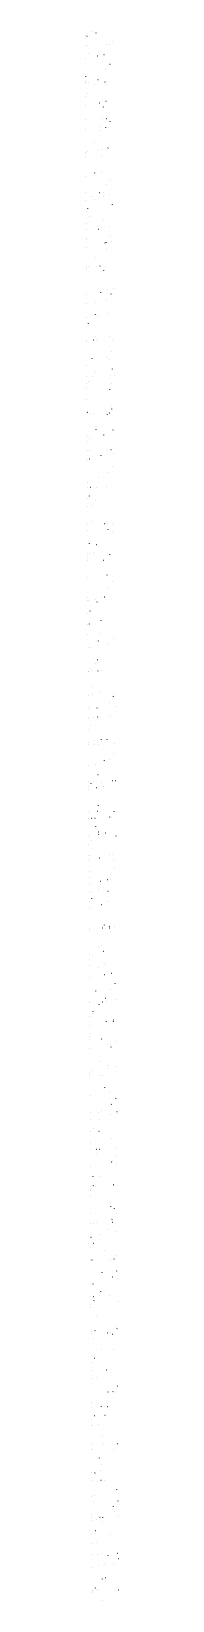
# Model space of a CAD drawing. Header units: millimetres. Extents: x 11071 to 20686, y 1651 to 7234.
# Drawn here: x 16011 to 16029, y 5294 to 6151 of the extents above; entities that cross this region are included whole.
import ezdxf

# ---------------------------------------------------------------- set-up
doc = ezdxf.new("R2010")
doc.units = ezdxf.units.MM
doc.layers.add('19', color=5, linetype='Continuous')

# ---------------------------------------------------------------- blocks, each defined once
blk = doc.blocks.new('_H9EFD498501-004')
for p, q in [((3959.862728, 3992.31846), (3959.862728, 3992.31846)), ((3959.862728, 3992.31846), (3959.862728, 3992.31846)), ((3959.871115, 3990.453995), (3959.871115, 3990.453995)), ((3959.871115, 3990.453995), (3959.871115, 3990.453995)), ((3959.871115, 3990.453995), (3959.871115, 3990.453995)), ((3960.777071, 3991.634659), (3960.822728, 3991.694161)), ((3961.100337, 3986.492708), (3961.175265, 3986.495979)), ((3963.488399, 3994.257377), (3963.498188, 3994.331735)), ((3965.692853, 3993.610967), (3965.766075, 3993.6272)), ((3971.2157, 3986.934354), (3971.290629, 3986.937626)), ((3973.088915, 3987.016141), (3973.163844, 3987.019412)), ((3974.648923, 3988.990578), (3974.658713, 3989.064936)), ((3959.889172, 3986.439827), (3959.889172, 3986.439827)), ((3959.889172, 3986.439827), (3959.889172, 3986.439827)), ((3959.920655, 3979.440744), (3959.920655, 3979.440744)), ((3959.920655, 3979.440744), (3959.920655, 3979.440744)), ((3959.920655, 3979.440744), (3959.920655, 3979.440744)), ((3961.897611, 3982.174143), (3961.9074, 3982.248501)), ((3966.414851, 3980.880472), (3966.488073, 3980.896705)), ((3970.075961, 3981.692121), (3970.149183, 3981.708354)), ((3960.233402, 3969.533221), (3960.243191, 3969.607579)), ((3970.951207, 3973.268162), (3970.996864, 3973.327664)), ((3972.984715, 3976.349656), (3972.994504, 3976.424014)), ((3973.348205, 3976.391991), (3973.393862, 3976.451493)), ((3959.974082, 3967.563491), (3959.974082, 3967.563491)), ((3959.978582, 3966.563028), (3959.978582, 3966.563028)), ((3959.978582, 3966.563028), (3959.978582, 3966.563028)), ((3959.979587, 3966.33964), (3960.002812, 3966.340654)), ((3961.801099, 3966.419169), (3961.876028, 3966.422441)), ((3964.696184, 3965.116457), (3964.741841, 3965.175958)), ((3966.770737, 3968.068813), (3966.843959, 3968.085046)), ((3970.642676, 3966.805201), (3970.717605, 3966.808472)), ((3971.496716, 3965.047185), (3971.506505, 3965.121543)), ((3960.012546, 3959.012622), (3960.012546, 3959.012622)), ((3960.012546, 3959.012622), (3960.012546, 3959.012622)), ((3960.012546, 3959.012622), (3960.012546, 3959.012622)), ((3960.03651, 3953.685313), (3960.03651, 3953.685313)), ((3960.03651, 3953.685313), (3960.03651, 3953.685313)), ((3960.03651, 3953.685313), (3960.03651, 3953.685313)), ((3960.952301, 3960.237334), (3960.997958, 3960.296835)), ((3967.492735, 3955.338318), (3967.565957, 3955.354551)), ((3969.905928, 3952.96395), (3969.915717, 3953.038309)), ((3971.153845, 3956.149967), (3971.227067, 3956.1662)), ((3960.070003, 3946.239453), (3960.070003, 3946.239453)), ((3960.070003, 3946.239453), (3960.070003, 3946.239453)), ((3960.070003, 3946.239453), (3960.070003, 3946.239453)), ((3969.470223, 3946.649876), (3969.545152, 3946.653147)), ((3971.343438, 3946.731662), (3971.418367, 3946.734934)), ((3973.523435, 3944.994666), (3973.569092, 3945.054167)), ((3960.094437, 3940.807597), (3960.094437, 3940.807597)), ((3960.094437, 3940.807597), (3960.094437, 3940.807597)), ((3967.848621, 3942.526659), (3967.921844, 3942.542892)), ((3968.241719, 3940.323028), (3968.251508, 3940.397387)), ((3971.126437, 3941.870837), (3971.172094, 3941.930338)), ((3960.152364, 3927.929882), (3960.152364, 3927.929882)), ((3960.152364, 3927.929882), (3960.152364, 3927.929882)), ((3960.152364, 3927.929882), (3960.152364, 3927.929882)), ((3960.153977, 3927.571248), (3960.153977, 3927.571248)), ((3960.153977, 3927.571248), (3960.153977, 3927.571248)), ((3960.153977, 3927.571248), (3960.153977, 3927.571248)), ((3961.127531, 3928.840008), (3961.173188, 3928.89951)), ((3964.871413, 3933.719131), (3964.917071, 3933.778633)), ((3966.75372, 3929.020557), (3966.76351, 3929.094915)), ((3968.570619, 3929.796164), (3968.643841, 3929.812397)), ((3968.897199, 3926.520722), (3968.972127, 3926.523994)), ((3972.231729, 3930.607813), (3972.304951, 3930.624046)), ((3960.160418, 3926.139266), (3960.160418, 3926.139266)), ((3960.160418, 3926.139266), (3960.160418, 3926.139266)), ((3960.210291, 3915.052166), (3960.210291, 3915.052166)), ((3960.210291, 3915.052166), (3960.210291, 3915.052166)), ((3965.162932, 3916.937323), (3965.172722, 3917.011681)), ((3968.926506, 3916.984505), (3968.999728, 3917.000738)), ((3971.301667, 3910.473511), (3971.347324, 3910.533013)), ((3973.698665, 3913.59734), (3973.744322, 3913.656841)), ((3960.250834, 3906.039079), (3960.250834, 3906.039079)), ((3960.250834, 3906.039079), (3960.250834, 3906.039079)), ((3960.250834, 3906.039079), (3960.250834, 3906.039079)), ((3960.268218, 3902.174451), (3960.268218, 3902.174451)), ((3960.268218, 3902.174451), (3960.268218, 3902.174451)), ((3960.268218, 3902.174451), (3960.268218, 3902.174451)), ((3963.498724, 3904.296401), (3963.508513, 3904.370759)), ((3965.046643, 3902.321806), (3965.0923, 3902.381307)), ((3967.724746, 3906.365397), (3967.799675, 3906.368669)), ((3969.597961, 3906.447184), (3969.67289, 3906.450455)), ((3969.648503, 3904.25401), (3969.721725, 3904.270243)), ((3973.309613, 3905.065658), (3973.382835, 3905.081891)), ((3960.295408, 3896.129875), (3960.295408, 3896.129875)), ((3960.295408, 3896.129875), (3960.295408, 3896.129875)), ((3960.295408, 3896.129875), (3960.295408, 3896.129875)), ((3961.30276, 3897.442683), (3961.348418, 3897.502184)), ((3962.010725, 3892.993929), (3962.020514, 3893.068288)), ((3974.762038, 3899.810365), (3974.771827, 3899.884723)), ((3960.326145, 3889.296735), (3960.326145, 3889.296735)), ((3960.326145, 3889.296735), (3960.326145, 3889.296735)), ((3960.341249, 3885.938892), (3960.341249, 3885.938892)), ((3960.341249, 3885.938892), (3960.341249, 3885.938892)), ((3967.151722, 3886.236244), (3967.22665, 3886.239515)), ((3970.00439, 3891.44235), (3970.077612, 3891.458583)), ((3973.17125, 3887.72713), (3973.181039, 3887.801489)), ((3960.36572, 3880.498874), (3960.36572, 3880.498874)), ((3960.36572, 3880.498874), (3960.36572, 3880.498874)), ((3960.384072, 3876.41902), (3960.384072, 3876.41902)), ((3960.384072, 3876.41902), (3960.384072, 3876.41902)), ((3960.384072, 3876.41902), (3960.384072, 3876.41902)), ((3960.419937, 3880.910695), (3960.429726, 3880.985053)), ((3970.726387, 3878.711856), (3970.79961, 3878.728089)), ((3971.476897, 3879.076186), (3971.522554, 3879.135687)), ((3971.507041, 3875.086208), (3971.51683, 3875.160567)), ((3973.873895, 3882.200014), (3973.919552, 3882.259516)), ((3974.387497, 3879.523504), (3974.46072, 3879.539737)), ((3965.221873, 3870.92448), (3965.26753, 3870.983981)), ((3960.431665, 3865.838705), (3960.431665, 3865.838705)), ((3960.431665, 3865.838705), (3960.431665, 3865.838705)), ((3960.431665, 3865.838705), (3960.431665, 3865.838705)), ((3960.436839, 3864.688502), (3960.436839, 3864.688502)), ((3960.436839, 3864.688502), (3960.436839, 3864.688502)), ((3960.436839, 3864.688502), (3960.436839, 3864.688502)), ((3960.441999, 3863.541304), (3960.441999, 3863.541304)), ((3960.441999, 3863.541304), (3960.441999, 3863.541304)), ((3961.47799, 3866.045357), (3961.523647, 3866.104858)), ((3965.979269, 3866.080919), (3966.054197, 3866.08419)), ((3967.852484, 3866.162705), (3967.927413, 3866.165977)), ((3970.019042, 3863.783737), (3970.028831, 3863.858095)), ((3971.082274, 3865.900196), (3971.155496, 3865.916429)), ((3960.499926, 3850.663588), (3960.499926, 3850.663588)), ((3960.499926, 3850.663588), (3960.499926, 3850.663588)), ((3960.499926, 3850.663588), (3960.499926, 3850.663588)), ((3968.428254, 3851.700503), (3968.438043, 3851.774861)), ((3971.804271, 3853.169701), (3971.877494, 3853.185934)), ((3974.049125, 3850.802689), (3974.094782, 3850.86219)), ((3975.465381, 3853.98135), (3975.485157, 3853.985734)), ((3960.52208, 3845.738518), (3960.52208, 3845.738518)), ((3960.52208, 3845.738518), (3960.52208, 3845.738518)), ((3965.406245, 3845.951765), (3965.481173, 3845.955037)), ((3971.652127, 3847.67886), (3971.697784, 3847.738361)), ((3960.557853, 3837.785873), (3960.557853, 3837.785873)), ((3960.557853, 3837.785873), (3960.557853, 3837.785873)), ((3960.578269, 3833.247128), (3960.578269, 3833.247128)), ((3960.578269, 3833.247128), (3960.578269, 3833.247128)), ((3960.578269, 3833.247128), (3960.578269, 3833.247128)), ((3961.65322, 3834.648031), (3961.698877, 3834.707533)), ((3965.397103, 3839.527154), (3965.44276, 3839.586656)), ((3966.764045, 3839.059581), (3966.773835, 3839.133939)), ((3972.160158, 3840.358042), (3972.23338, 3840.374275)), ((3960.612496, 3825.638331), (3960.612496, 3825.638331)), ((3960.612496, 3825.638331), (3960.612496, 3825.638331)), ((3960.612496, 3825.638331), (3960.612496, 3825.638331)), ((3960.61578, 3824.908157), (3960.61578, 3824.908157)), ((3960.61578, 3824.908157), (3960.61578, 3824.908157)), ((3960.61578, 3824.908157), (3960.61578, 3824.908157)), ((3964.233792, 3825.79644), (3964.30872, 3825.799712)), ((3965.276046, 3827.757109), (3965.285836, 3827.831468)), ((3966.107007, 3825.878227), (3966.181936, 3825.881498)), ((3972.882156, 3827.627547), (3972.955378, 3827.64378)), ((3974.948584, 3826.264258), (3975.023513, 3826.26753)), ((3963.685259, 3815.673875), (3963.695048, 3815.748233)), ((3971.827356, 3816.281534), (3971.873014, 3816.341036)), ((3974.224355, 3819.405363), (3974.270012, 3819.464865)), ((3960.673707, 3812.030442), (3960.673707, 3812.030442)), ((3960.673707, 3812.030442), (3960.673707, 3812.030442)), ((3965.572333, 3808.129829), (3965.61799, 3808.18933)), ((3973.238042, 3814.815888), (3973.311264, 3814.832121)), ((3974.772362, 3809.849388), (3974.782152, 3809.923747)), ((3960.702911, 3805.538144), (3960.702911, 3805.538144)), ((3960.702911, 3805.538144), (3960.702911, 3805.538144)), ((3960.7197, 3801.805755), (3960.7197, 3801.805755)), ((3960.7197, 3801.805755), (3960.7197, 3801.805755)), ((3960.7197, 3801.805755), (3960.7197, 3801.805755)), ((3960.731634, 3799.152726), (3960.731634, 3799.152726)), ((3960.731634, 3799.152726), (3960.731634, 3799.152726)), ((3960.731634, 3799.152726), (3960.731634, 3799.152726)), ((3961.82845, 3803.250706), (3961.874107, 3803.310207)), ((3962.02105, 3803.032953), (3962.030839, 3803.107311)), ((3963.660768, 3805.667287), (3963.735696, 3805.670558)), ((3973.284364, 3798.546917), (3973.294153, 3798.621275)), ((3973.776131, 3806.108933), (3973.85106, 3806.112204)), ((3973.96004, 3802.085393), (3974.033262, 3802.101626)), ((3975.649346, 3806.190719), (3975.700142, 3806.192937)), ((3960.757357, 3793.434257), (3960.757357, 3793.434257)), ((3974.315926, 3789.273733), (3974.389149, 3789.289966)), ((3960.789561, 3786.275011), (3960.789561, 3786.275011)), ((3960.793327, 3785.437957), (3960.793327, 3785.437957)), ((3960.793327, 3785.437957), (3960.793327, 3785.437957)), ((3960.793327, 3785.437957), (3960.793327, 3785.437957)), ((3961.13593, 3786.351799), (3961.209152, 3786.368032)), ((3962.488315, 3785.511962), (3962.563243, 3785.515233)), ((3964.36153, 3785.593748), (3964.436459, 3785.597019)), ((3971.693576, 3786.463683), (3971.703365, 3786.538041)), ((3972.002586, 3784.884209), (3972.048243, 3784.94371)), ((3973.203107, 3785.97978), (3973.278036, 3785.983051)), ((3974.399584, 3788.008037), (3974.445242, 3788.067539)), ((3960.847488, 3773.397295), (3960.847488, 3773.397295)), ((3960.847488, 3773.397295), (3960.847488, 3773.397295)), ((3960.847488, 3773.397295), (3960.847488, 3773.397295)), ((3965.747563, 3776.732503), (3965.79322, 3776.792005)), ((3970.029367, 3773.822761), (3970.039156, 3773.897119)), ((3975.037924, 3776.543239), (3975.111146, 3776.559472)), ((3960.861131, 3770.364382), (3960.861131, 3770.364382)), ((3960.861131, 3770.364382), (3960.861131, 3770.364382)), ((3960.861131, 3770.364382), (3960.861131, 3770.364382)), ((3960.883742, 3765.33777), (3960.883742, 3765.33777)), ((3960.883742, 3765.33777), (3960.883742, 3765.33777)), ((3961.915291, 3765.382808), (3961.990219, 3765.38608)), ((3962.00368, 3771.85338), (3962.049337, 3771.912882)), ((3972.030654, 3765.824455), (3972.105583, 3765.827726)), ((3973.903869, 3765.906241), (3973.978798, 3765.909512)), ((3975.393811, 3763.731579), (3975.467033, 3763.747812)), ((3960.905415, 3760.519579), (3960.905415, 3760.519579)), ((3962.213814, 3760.809644), (3962.287037, 3760.825877)), ((3968.541368, 3762.520289), (3968.551158, 3762.594648)), ((3974.574814, 3756.610712), (3974.620471, 3756.670213)), ((3960.963342, 3747.641864), (3960.963342, 3747.641864)), ((3960.963342, 3747.641864), (3960.963342, 3747.641864)), ((3960.963342, 3747.641864), (3960.963342, 3747.641864)), ((3966.95058, 3750.437055), (3966.96037, 3750.511413)), ((3972.177816, 3753.486883), (3972.223473, 3753.546385)), ((3960.974158, 3745.237583), (3960.974158, 3745.237583)), ((3961.002562, 3738.923008), (3961.002562, 3738.923008)), ((3961.002562, 3738.923008), (3961.002562, 3738.923008)), ((3961.002562, 3738.923008), (3961.002562, 3738.923008)), ((3962.17891, 3740.456054), (3962.224567, 3740.515556)), ((3962.616053, 3745.309269), (3962.690982, 3745.312541)), ((3965.286371, 3737.796133), (3965.296161, 3737.870491)), ((3965.922792, 3745.335177), (3965.96845, 3745.394679)), ((3971.45763, 3745.695301), (3971.532559, 3745.698573)), ((3961.02127, 3734.764148), (3961.02127, 3734.764148)), ((3963.291699, 3735.26749), (3963.364921, 3735.283723)), ((3961.064573, 3725.137396), (3961.064573, 3725.137396)), ((3961.064573, 3725.137396), (3961.064573, 3725.137396)), ((3961.064573, 3725.137396), (3961.064573, 3725.137396)), ((3961.079197, 3721.886433), (3961.079197, 3721.886433)), ((3961.079197, 3721.886433), (3961.079197, 3721.886433)), ((3961.079197, 3721.886433), (3961.079197, 3721.886433)), ((3963.798373, 3726.493662), (3963.808162, 3726.56802)), ((3970.285177, 3725.539976), (3970.360106, 3725.543247)), ((3972.158392, 3725.621762), (3972.233321, 3725.625034)), ((3972.353046, 3722.089557), (3972.398703, 3722.149059)), ((3974.750044, 3725.213386), (3974.795701, 3725.272888)), ((3974.958897, 3721.226863), (3974.968687, 3721.301221)), ((3962.207585, 3714.410427), (3962.217374, 3714.484786)), ((3966.098022, 3713.937852), (3966.143679, 3713.997353)), ((3961.137124, 3709.008717), (3961.137124, 3709.008717)), ((3961.143993, 3707.481635), (3961.143993, 3707.481635)), ((3961.143993, 3707.481635), (3961.143993, 3707.481635)), ((3961.143993, 3707.481635), (3961.143993, 3707.481635)), ((3961.148995, 3706.36964), (3961.148995, 3706.36964)), ((3961.148995, 3706.36964), (3961.148995, 3706.36964)), ((3961.154988, 3705.037209), (3961.154988, 3705.037209)), ((3961.154988, 3705.037209), (3961.154988, 3705.037209)), ((3962.35414, 3709.058729), (3962.399797, 3709.11823)), ((3964.369583, 3709.725336), (3964.442805, 3709.741569)), ((3969.712153, 3705.410823), (3969.787082, 3705.414094)), ((3973.294688, 3708.585941), (3973.304478, 3708.660299)), ((3961.195051, 3696.131002), (3961.195051, 3696.131002)), ((3961.195051, 3696.131002), (3961.195051, 3696.131002)), ((3961.195051, 3696.131002), (3961.195051, 3696.131002)), ((3971.80669, 3697.283469), (3971.816479, 3697.357828)), ((3972.528276, 3690.692232), (3972.573933, 3690.751733)), ((3974.925274, 3693.816061), (3974.970931, 3693.875562)), ((3961.245404, 3684.937022), (3961.245404, 3684.937022)), ((3961.245404, 3684.937022), (3961.245404, 3684.937022)), ((3961.245404, 3684.937022), (3961.245404, 3684.937022)), ((3961.252978, 3683.253286), (3961.252978, 3683.253286)), ((3961.252978, 3683.253286), (3961.252978, 3683.253286)), ((3961.252978, 3683.253286), (3961.252978, 3683.253286)), ((3961.786357, 3683.371533), (3961.859579, 3683.387766)), ((3965.447467, 3684.183182), (3965.520689, 3684.199415)), ((3966.273252, 3682.540526), (3966.318909, 3682.600028)), ((3968.5397, 3685.255497), (3968.614629, 3685.258769)), ((3970.215902, 3685.200235), (3970.225691, 3685.274593)), ((3970.412915, 3685.337284), (3970.487844, 3685.340555)), ((3961.285424, 3676.040262), (3961.285424, 3676.040262)), ((3961.285424, 3676.040262), (3961.285424, 3676.040262)), ((3961.285424, 3676.040262), (3961.285424, 3676.040262)), ((3961.310905, 3670.37557), (3961.310905, 3670.37557)), ((3961.310905, 3670.37557), (3961.310905, 3670.37557)), ((3962.142243, 3670.559874), (3962.215466, 3670.576107)), ((3962.529369, 3677.661403), (3962.575026, 3677.720905)), ((3968.551693, 3672.559313), (3968.561482, 3672.633671)), ((3961.335819, 3664.836835), (3961.335819, 3664.836835)), ((3961.335819, 3664.836835), (3961.335819, 3664.836835)), ((3967.063694, 3661.256842), (3967.073484, 3661.3312)), ((3967.966676, 3665.126344), (3968.041604, 3665.129615)), ((3975.100504, 3662.418735), (3975.146161, 3662.478236)), ((3961.368832, 3657.497855), (3961.368832, 3657.497855)), ((3961.368832, 3657.497855), (3961.368832, 3657.497855)), ((3961.368832, 3657.497855), (3961.368832, 3657.497855)), ((3962.864241, 3657.829379), (3962.937463, 3657.845612)), ((3966.525351, 3658.641028), (3966.598573, 3658.657261)), ((3972.703506, 3659.294906), (3972.749163, 3659.354408)), ((3961.426235, 3644.736647), (3961.426235, 3644.736647)), ((3961.426235, 3644.736647), (3961.426235, 3644.736647)), ((3961.426235, 3644.736647), (3961.426235, 3644.736647)), ((3961.426759, 3644.620139), (3961.426759, 3644.620139)), ((3961.426759, 3644.620139), (3961.426759, 3644.620139)), ((3961.426855, 3644.598888), (3961.426855, 3644.598888)), ((3961.426855, 3644.598888), (3961.426855, 3644.598888)), ((3961.426855, 3644.598888), (3961.426855, 3644.598888)), ((3962.704599, 3646.264077), (3962.750256, 3646.323579)), ((3963.220128, 3645.01772), (3963.29335, 3645.033953)), ((3965.472906, 3649.173607), (3965.482696, 3649.247966)), ((3966.448482, 3651.143201), (3966.494139, 3651.202702)), ((3966.794223, 3644.971019), (3966.869152, 3644.97429)), ((3968.667438, 3645.052805), (3968.742367, 3645.056077)), ((3963.808697, 3636.532685), (3963.818487, 3636.607044)), ((3961.484686, 3631.742424), (3961.484686, 3631.742424)), ((3961.484686, 3631.742424), (3961.484686, 3631.742424)), ((3961.484686, 3631.742424), (3961.484686, 3631.742424)), ((3963.942125, 3632.287225), (3964.015347, 3632.303458)), ((3967.603235, 3633.098873), (3967.676457, 3633.115106)), ((3972.878736, 3627.89758), (3972.924393, 3627.957082)), ((3975.072011, 3632.046649), (3975.081801, 3632.121008)), ((3975.275734, 3631.021409), (3975.321391, 3631.080911)), ((3961.51665, 3624.63646), (3961.51665, 3624.63646)), ((3961.51665, 3624.63646), (3961.51665, 3624.63646)), ((3961.540632, 3619.305023), (3961.540632, 3619.305023)), ((3961.540632, 3619.305023), (3961.540632, 3619.305023)), ((3961.540632, 3619.305023), (3961.540632, 3619.305023)), ((3961.542613, 3618.864708), (3961.542613, 3618.864708)), ((3961.542613, 3618.864708), (3961.542613, 3618.864708)), ((3962.320699, 3625.230214), (3962.330488, 3625.304572)), ((3964.298012, 3619.475565), (3964.371234, 3619.491798)), ((3966.221199, 3624.841865), (3966.296127, 3624.845137)), ((3966.623712, 3619.745875), (3966.669369, 3619.805376)), ((3973.481223, 3619.963415), (3973.491013, 3620.037773)), ((3976.336562, 3625.283512), (3976.411491, 3625.286783)), ((3961.568285, 3613.157515), (3961.568285, 3613.157515)), ((3961.568285, 3613.157515), (3961.568285, 3613.157515)), ((3961.568285, 3613.157515), (3961.568285, 3613.157515)), ((3962.879829, 3614.866752), (3962.925486, 3614.926253)), ((3961.60054, 3605.986993), (3961.60054, 3605.986993)), ((3961.60054, 3605.986993), (3961.60054, 3605.986993)), ((3961.60054, 3605.986993), (3961.60054, 3605.986993)), ((3961.607066, 3604.536273), (3961.607066, 3604.536273)), ((3961.607066, 3604.536273), (3961.607066, 3604.536273)), ((3961.607066, 3604.536273), (3961.607066, 3604.536273)), ((3965.020009, 3606.745071), (3965.093232, 3606.761304)), ((3965.048746, 3604.68654), (3965.123674, 3604.689812)), ((3966.921961, 3604.768327), (3966.99689, 3604.771598)), ((3968.681119, 3607.556719), (3968.754342, 3607.572952)), ((3971.817014, 3607.322493), (3971.826804, 3607.396851)), ((3975.763538, 3605.154358), (3975.838467, 3605.15763)), ((3961.658467, 3593.109277), (3961.658467, 3593.109277)), ((3961.658467, 3593.109277), (3961.658467, 3593.109277)), ((3965.375896, 3593.933411), (3965.449118, 3593.949644)), ((3970.329016, 3596.020022), (3970.338805, 3596.09438)), ((3973.053965, 3596.500255), (3973.099622, 3596.559756)), ((3975.450963, 3599.624084), (3975.496621, 3599.683585)), ((3961.697481, 3584.436086), (3961.697481, 3584.436086)), ((3961.697481, 3584.436086), (3961.697481, 3584.436086)), ((3963.055059, 3583.469426), (3963.100716, 3583.528928)), ((3964.475722, 3584.557387), (3964.55065, 3584.560658)), ((3966.798942, 3588.348549), (3966.844599, 3588.408051)), ((3968.738228, 3583.936787), (3968.748017, 3584.011146)), ((3974.591085, 3584.999033), (3974.666014, 3585.002305)), ((3976.4643, 3585.08082), (3976.539229, 3585.084091)), ((3961.709716, 3581.716142), (3961.709716, 3581.716142)), ((3961.709716, 3581.716142), (3961.709716, 3581.716142)), ((3961.709716, 3581.716142), (3961.709716, 3581.716142)), ((3961.716394, 3580.231561), (3961.716394, 3580.231561)), ((3961.716394, 3580.231561), (3961.716394, 3580.231561)), ((3961.716394, 3580.231561), (3961.716394, 3580.231561)), ((3966.097893, 3581.202916), (3966.171116, 3581.219149)), ((3969.759003, 3582.014565), (3969.832226, 3582.030798)), ((3961.774321, 3567.353846), (3961.774321, 3567.353846)), ((3961.774321, 3567.353846), (3961.774321, 3567.353846)), ((3966.45378, 3568.391257), (3966.527002, 3568.40749)), ((3967.074019, 3571.295865), (3967.083808, 3571.370224)), ((3975.626193, 3568.226758), (3975.67185, 3568.286259)), ((3961.787897, 3564.335899), (3961.787897, 3564.335899)), ((3961.787897, 3564.335899), (3961.787897, 3564.335899)), ((3961.787897, 3564.335899), (3961.787897, 3564.335899)), ((3963.303269, 3564.402062), (3963.378197, 3564.405333)), ((3965.176484, 3564.483848), (3965.251413, 3564.48712)), ((3965.58602, 3559.993394), (3965.59581, 3560.067752)), ((3973.229195, 3565.102929), (3973.274852, 3565.162431)), ((3974.018061, 3564.86988), (3974.09299, 3564.873151)), ((3961.832248, 3554.47613), (3961.832248, 3554.47613)), ((3961.832248, 3554.47613), (3961.832248, 3554.47613)), ((3961.832248, 3554.47613), (3961.832248, 3554.47613)), ((3961.851147, 3550.274768), (3961.851147, 3550.274768)), ((3961.851147, 3550.274768), (3961.851147, 3550.274768)), ((3961.851147, 3550.274768), (3961.851147, 3550.274768)), ((3963.230289, 3552.072101), (3963.275946, 3552.131602)), ((3966.974172, 3556.951224), (3967.019829, 3557.010725)), ((3967.175778, 3555.660762), (3967.249, 3555.676995)), ((3970.836888, 3556.472411), (3970.91011, 3556.488644)), ((3976.746545, 3554.726595), (3976.756334, 3554.800953)), ((3961.878312, 3544.235712), (3961.878312, 3544.235712)), ((3961.878312, 3544.235712), (3961.878312, 3544.235712)), ((3961.890175, 3541.598415), (3961.890175, 3541.598415)), ((3961.890175, 3541.598415), (3961.890175, 3541.598415)), ((3962.730245, 3544.272908), (3962.805173, 3544.27618)), ((3963.995232, 3547.91016), (3964.005022, 3547.984518)), ((3967.531664, 3542.849103), (3967.604886, 3542.865336)), ((3972.845608, 3544.714555), (3972.920537, 3544.717826)), ((3974.718823, 3544.796341), (3974.793752, 3544.799612)), ((3975.082336, 3542.085673), (3975.092125, 3542.160031)), ((3961.93227, 3532.240406), (3961.93227, 3532.240406)), ((3962.331023, 3535.269238), (3962.340813, 3535.343596)), ((3973.404425, 3533.705604), (3973.450082, 3533.765105)), ((3975.801423, 3536.829432), (3975.84708, 3536.888934)), ((3961.948102, 3528.720699), (3961.948102, 3528.720699)), ((3961.948102, 3528.720699), (3961.948102, 3528.720699)), ((3961.948102, 3528.720699), (3961.948102, 3528.720699)), ((3961.968728, 3524.135525), (3961.968728, 3524.135525)), ((3963.431007, 3524.19937), (3963.505936, 3524.202641)), ((3967.149401, 3525.553898), (3967.195058, 3525.613399)), ((3968.253662, 3530.118608), (3968.326884, 3530.134841)), ((3971.914772, 3530.930257), (3971.987994, 3530.94649)), ((3972.272584, 3524.585401), (3972.347513, 3524.588673)), ((3973.594337, 3530.783201), (3973.604127, 3530.85756)), ((3961.992578, 3518.833395), (3961.992578, 3518.833395)), ((3961.992578, 3518.833395), (3961.992578, 3518.833395)), ((3961.992578, 3518.833395), (3961.992578, 3518.833395)), ((3962.00603, 3515.842984), (3962.00603, 3515.842984)), ((3962.00603, 3515.842984), (3962.00603, 3515.842984)), ((3963.405519, 3520.674775), (3963.451176, 3520.734276)), ((3968.609548, 3517.306948), (3968.682771, 3517.323181)), ((3972.003549, 3518.699967), (3972.013339, 3518.774326)), ((3962.059143, 3504.035338), (3962.059143, 3504.035338)), ((3962.059143, 3504.035338), (3962.059143, 3504.035338)), ((3962.059143, 3504.035338), (3962.059143, 3504.035338)), ((3962.063957, 3502.965268), (3962.063957, 3502.965268)), ((3962.063957, 3502.965268), (3962.063957, 3502.965268)), ((3962.063957, 3502.965268), (3962.063957, 3502.965268)), ((3969.331546, 3504.576454), (3969.404768, 3504.592687)), ((3970.33934, 3506.059045), (3970.34913, 3506.133404)), ((3971.100131, 3504.430076), (3971.17506, 3504.433348)), ((3972.973346, 3504.511862), (3973.048275, 3504.515134)), ((3972.992656, 3505.388102), (3973.065878, 3505.404335)), ((3973.579655, 3502.308278), (3973.625312, 3502.367779)), ((3975.976653, 3505.432107), (3976.02231, 3505.491608)), ((3962.121884, 3490.087552), (3962.121884, 3490.087552)), ((3962.121884, 3490.087552), (3962.121884, 3490.087552)), ((3963.580748, 3489.277449), (3963.626406, 3489.336951)), ((3967.324631, 3494.156572), (3967.370288, 3494.216074)), ((3968.851342, 3494.756574), (3968.861131, 3494.830932)), ((3969.687433, 3491.764794), (3969.760655, 3491.781027)), ((3962.134009, 3487.392022), (3962.134009, 3487.392022)), ((3962.134009, 3487.392022), (3962.134009, 3487.392022)), ((3962.134009, 3487.392022), (3962.134009, 3487.392022)), ((3962.149559, 3483.935151), (3962.149559, 3483.935151)), ((3962.149559, 3483.935151), (3962.149559, 3483.935151)), ((3967.260554, 3482.67334), (3967.270343, 3482.747698)), ((3970.527107, 3484.300923), (3970.602036, 3484.304194)), ((3962.179811, 3477.209837), (3962.179811, 3477.209837)), ((3962.179811, 3477.209837), (3962.179811, 3477.209837)), ((3962.179811, 3477.209837), (3962.179811, 3477.209837)), ((3970.40943, 3479.0343), (3970.482652, 3479.050533)), ((3974.07054, 3479.845948), (3974.143762, 3479.862181)), ((3976.151883, 3474.034781), (3976.19754, 3474.094283)), ((3962.237738, 3464.332121), (3962.237738, 3464.332121)), ((3962.237738, 3464.332121), (3962.237738, 3464.332121)), ((3962.239974, 3463.834964), (3962.239974, 3463.834964)), ((3962.239974, 3463.834964), (3962.239974, 3463.834964)), ((3962.239974, 3463.834964), (3962.239974, 3463.834964)), ((3965.596345, 3470.032418), (3965.606134, 3470.106776)), ((3969.354654, 3464.145598), (3969.429583, 3464.148869)), ((3970.765317, 3466.22264), (3970.838539, 3466.238873)), ((3971.227869, 3464.227384), (3971.302798, 3464.230655)), ((3973.754885, 3470.910952), (3973.800542, 3470.970454)), ((3976.859659, 3465.546381), (3976.869448, 3465.62074)), ((3962.27544, 3455.950648), (3962.27544, 3455.950648)), ((3962.27544, 3455.950648), (3962.27544, 3455.950648)), ((3962.27544, 3455.950648), (3962.27544, 3455.950648)), ((3963.755978, 3457.880124), (3963.801635, 3457.939625)), ((3964.108346, 3458.729946), (3964.118136, 3458.804305)), ((3967.499861, 3462.759247), (3967.545518, 3462.818748)), ((3962.295665, 3451.454406), (3962.295665, 3451.454406)), ((3962.295665, 3451.454406), (3962.295665, 3451.454406)), ((3962.295665, 3451.454406), (3962.295665, 3451.454406)), ((3962.517558, 3446.646712), (3962.527348, 3446.72107)), ((3971.487314, 3453.492145), (3971.560536, 3453.508378)), ((3975.148424, 3454.303794), (3975.221646, 3454.320027)), ((3975.268871, 3453.463147), (3975.27866, 3453.537506)), ((3962.323908, 3445.175789), (3962.323908, 3445.175789)), ((3962.323908, 3445.175789), (3962.323908, 3445.175789)), ((3962.33039, 3443.734777), (3962.33039, 3443.734777)), ((3962.33039, 3443.734777), (3962.33039, 3443.734777)), ((3962.353592, 3438.57669), (3962.353592, 3438.57669)), ((3962.353592, 3438.57669), (3962.353592, 3438.57669)), ((3968.78163, 3444.016444), (3968.856559, 3444.019716)), ((3971.843201, 3440.680486), (3971.916423, 3440.696719)), ((3973.604662, 3440.822225), (3973.614451, 3440.896584)), ((3973.930115, 3439.513627), (3973.975772, 3439.573128)), ((3976.327113, 3442.637455), (3976.37277, 3442.696957)), ((3967.675091, 3431.361921), (3967.720748, 3431.421423)), ((3972.116663, 3429.519754), (3972.126453, 3429.594112)), ((3962.411519, 3425.698975), (3962.411519, 3425.698975)), ((3962.411519, 3425.698975), (3962.411519, 3425.698975)), ((3962.411519, 3425.698975), (3962.411519, 3425.698975)), ((3962.416871, 3424.509275), (3962.416871, 3424.509275)), ((3962.416871, 3424.509275), (3962.416871, 3424.509275)), ((3962.416871, 3424.509275), (3962.416871, 3424.509275)), ((3962.420805, 3423.63459), (3962.420805, 3423.63459)), ((3962.420805, 3423.63459), (3962.420805, 3423.63459)), ((3962.420805, 3423.63459), (3962.420805, 3423.63459)), ((3963.931208, 3426.482798), (3963.976865, 3426.5423)), ((3967.609177, 3423.861119), (3967.684106, 3423.864391)), ((3969.482392, 3423.942905), (3969.557321, 3423.946177)), ((3972.565198, 3427.949991), (3972.638421, 3427.966224)), ((3976.226308, 3428.76164), (3976.299531, 3428.777873)), ((3962.469446, 3412.821259), (3962.469446, 3412.821259)), ((3962.469446, 3412.821259), (3962.469446, 3412.821259)), ((3970.525875, 3417.43652), (3970.535665, 3417.510878)), ((3972.921085, 3415.138332), (3972.994307, 3415.154565)), ((3962.511221, 3403.534403), (3962.511221, 3403.534403)), ((3962.511221, 3403.534403), (3962.511221, 3403.534403)), ((3967.036153, 3403.731966), (3967.111081, 3403.735237)), ((3968.861666, 3404.795598), (3968.871456, 3404.869956)), ((3974.105344, 3408.116301), (3974.151001, 3408.175803)), ((3976.502343, 3411.24013), (3976.548, 3411.299631)), ((3977.151516, 3404.173612), (3977.226445, 3404.176883)), ((3962.527373, 3399.943544), (3962.527373, 3399.943544)), ((3962.527373, 3399.943544), (3962.527373, 3399.943544)), ((3962.527373, 3399.943544), (3962.527373, 3399.943544)), ((3964.106438, 3395.085472), (3964.152095, 3395.144974)), ((3967.850321, 3399.964595), (3967.895978, 3400.024097)), ((3973.643083, 3402.407837), (3973.716305, 3402.42407)), ((3977.304193, 3403.219486), (3977.377415, 3403.235718)), ((3962.558301, 3393.067902), (3962.558301, 3393.067902)), ((3962.558301, 3393.067902), (3962.558301, 3393.067902)), ((3962.558301, 3393.067902), (3962.558301, 3393.067902)), ((3962.5853, 3387.065828), (3962.5853, 3387.065828)), ((3962.5853, 3387.065828), (3962.5853, 3387.065828)), ((3967.373668, 3393.493126), (3967.383457, 3393.567485)), ((3973.998969, 3389.596177), (3974.072191, 3389.61241)), ((3962.601636, 3383.434216), (3962.601636, 3383.434216)), ((3962.601636, 3383.434216), (3962.601636, 3383.434216)), ((3962.601636, 3383.434216), (3962.601636, 3383.434216)), ((3965.78288, 3381.409892), (3965.792669, 3381.48425)), ((3965.8637, 3383.576641), (3965.938629, 3383.579912)), ((3967.736915, 3383.658427), (3967.811844, 3383.661698)), ((3976.578492, 3384.044458), (3976.653421, 3384.04773)), ((3976.677572, 3379.842804), (3976.723229, 3379.902306)), ((3962.643227, 3374.188112), (3962.643227, 3374.188112)), ((3962.643227, 3374.188112), (3962.643227, 3374.188112)), ((3962.643227, 3374.188112), (3962.643227, 3374.188112)), ((3974.280574, 3376.718975), (3974.326231, 3376.778477)), ((3974.720967, 3376.865683), (3974.794189, 3376.881916)), ((3976.869983, 3375.585405), (3976.879773, 3375.659764)), ((3962.692051, 3363.334029), (3962.692051, 3363.334029)), ((3962.692051, 3363.334029), (3962.692051, 3363.334029)), ((3962.699732, 3361.626528), (3962.699732, 3361.626528)), ((3962.699732, 3361.626528), (3962.699732, 3361.626528)), ((3962.699732, 3361.626528), (3962.699732, 3361.626528)), ((3962.701154, 3361.310397), (3962.701154, 3361.310397)), ((3962.701154, 3361.310397), (3962.701154, 3361.310397)), ((3964.118671, 3368.76897), (3964.12846, 3368.843328)), ((3964.281668, 3363.688147), (3964.327325, 3363.747648)), ((3965.290676, 3363.447487), (3965.365604, 3363.450759)), ((3968.025551, 3368.56727), (3968.071208, 3368.626771)), ((3975.076853, 3364.054023), (3975.150075, 3364.070256)), ((3975.381985, 3364.282934), (3975.391774, 3364.357292)), ((3975.406039, 3363.889133), (3975.480968, 3363.892405)), ((3977.279254, 3363.97092), (3977.354183, 3363.974191)), ((3962.715545, 3358.111172), (3962.715545, 3358.111172)), ((3973.791197, 3352.1997), (3973.800986, 3352.274058)), ((3962.759081, 3348.432681), (3962.759081, 3348.432681)), ((3962.759081, 3348.432681), (3962.759081, 3348.432681)), ((3962.759081, 3348.432681), (3962.759081, 3348.432681)), ((3974.455804, 3345.32165), (3974.501461, 3345.381151)), ((3974.833015, 3343.75998), (3974.907944, 3343.763251)), ((3975.798851, 3351.323529), (3975.872073, 3351.339762)), ((3976.852802, 3348.445479), (3976.898459, 3348.50498)), ((3962.782467, 3343.233842), (3962.782467, 3343.233842)), ((3962.782467, 3343.233842), (3962.782467, 3343.233842)), ((3962.782467, 3343.233842), (3962.782467, 3343.233842)), ((3962.817008, 3335.554966), (3962.817008, 3335.554966)), ((3962.974741, 3335.589934), (3963.047964, 3335.606167)), ((3964.118223, 3343.292162), (3964.193151, 3343.295433)), ((3965.991438, 3343.373948), (3966.066367, 3343.37722)), ((3968.20078, 3337.169944), (3968.246437, 3337.229446)), ((3972.126988, 3339.558778), (3972.136777, 3339.633136)), ((3976.154737, 3338.511869), (3976.22796, 3338.528102)), ((3962.841163, 3330.185155), (3962.841163, 3330.185155)), ((3962.841163, 3330.185155), (3962.841163, 3330.185155)), ((3962.841163, 3330.185155), (3962.841163, 3330.185155)), ((3964.456898, 3332.290821), (3964.502555, 3332.350323)), ((3970.638989, 3328.256306), (3970.648779, 3328.330664)), ((3962.872882, 3323.133655), (3962.872882, 3323.133655)), ((3962.872882, 3323.133655), (3962.872882, 3323.133655)), ((3962.874935, 3322.67725), (3962.874935, 3322.67725)), ((3962.874935, 3322.67725), (3962.874935, 3322.67725)), ((3962.874935, 3322.67725), (3962.874935, 3322.67725)), ((3963.545199, 3323.163009), (3963.620127, 3323.16628)), ((3973.660562, 3323.604655), (3973.735491, 3323.607926)), ((3975.533777, 3323.686441), (3975.608706, 3323.689713)), ((3976.876735, 3325.781374), (3976.949957, 3325.797607)), ((3962.932862, 3309.799535), (3962.932862, 3309.799535)), ((3964.052626, 3310.04778), (3964.125848, 3310.064013)), ((3969.048201, 3316.173072), (3969.057991, 3316.24743)), ((3974.631034, 3313.924324), (3974.676691, 3313.983826)), ((3977.028032, 3317.048153), (3977.073689, 3317.107654)), ((3977.232622, 3312.969715), (3977.305844, 3312.985948)), ((3962.963298, 3303.033468), (3962.963298, 3303.033468)), ((3964.245961, 3303.08947), (3964.32089, 3303.092741)), ((3964.632127, 3300.893496), (3964.677785, 3300.952997)), ((3967.383992, 3303.53215), (3967.393782, 3303.606508)), ((3968.37601, 3305.772619), (3968.421667, 3305.83212)), ((3973.087538, 3303.475501), (3973.162467, 3303.478773)), ((3962.982594, 3298.743782), (3962.982594, 3298.743782)), ((3962.982594, 3298.743782), (3962.982594, 3298.743782)), ((3962.982594, 3298.743782), (3962.982594, 3298.743782)), ((3962.99079, 3296.921819), (3962.99079, 3296.921819)), ((3962.99079, 3296.921819), (3962.99079, 3296.921819)), ((3962.99079, 3296.921819), (3962.99079, 3296.921819)), ((3965.895994, 3292.229678), (3965.905783, 3292.304037)), ((3977.954619, 3300.23922), (3977.976039, 3300.243969)), ((3963.048717, 3284.044103), (3963.048717, 3284.044103)), ((3965.13051, 3284.505626), (3965.203732, 3284.521859)), ((3977.056518, 3286.962879), (3977.066308, 3287.037238)), ((3977.203262, 3285.650827), (3977.248919, 3285.710329)), ((3963.053713, 3282.93328), (3963.053713, 3282.93328)), ((3963.053713, 3282.93328), (3963.053713, 3282.93328)), ((3963.053713, 3282.93328), (3963.053713, 3282.93328)), ((3964.305206, 3280.146444), (3964.314995, 3280.220803)), ((3971.915085, 3283.320176), (3971.990014, 3283.323448)), ((3973.7883, 3283.401963), (3973.863229, 3283.405234)), ((3974.806264, 3282.526998), (3974.851921, 3282.5865)), ((3963.106644, 3271.166388), (3963.106644, 3271.166388)), ((3963.106644, 3271.166388), (3963.106644, 3271.166388)), ((3963.106644, 3271.166388), (3963.106644, 3271.166388)), ((3963.107183, 3271.046555), (3963.107183, 3271.046555)), ((3963.107183, 3271.046555), (3963.107183, 3271.046555)), ((3963.124025, 3267.302408), (3963.124025, 3267.302408)), ((3963.124025, 3267.302408), (3963.124025, 3267.302408)), ((3963.124025, 3267.302408), (3963.124025, 3267.302408)), ((3964.807357, 3269.49617), (3964.853014, 3269.555671)), ((3968.55124, 3274.375293), (3968.596897, 3274.434794)), ((3975.39231, 3274.321958), (3975.402099, 3274.396316)), ((3963.144129, 3262.833093), (3963.144129, 3262.833093)), ((3963.144129, 3262.833093), (3963.144129, 3262.833093)), ((3963.164571, 3258.288672), (3963.164571, 3258.288672)), ((3966.208394, 3258.963472), (3966.281616, 3258.979705)), ((3971.342061, 3263.191023), (3971.41699, 3263.194294)), ((3973.904311, 3263.019486), (3973.9141, 3263.093844)), ((3972.313523, 3250.936252), (3972.323312, 3251.01061)), ((3974.981494, 3251.129673), (3975.027151, 3251.189174)), ((3977.378492, 3254.253502), (3977.424149, 3254.313003)), ((3963.222498, 3245.410957), (3963.222498, 3245.410957)), ((3963.222498, 3245.410957), (3963.222498, 3245.410957)), ((3963.222498, 3245.410957), (3963.222498, 3245.410957)), ((3963.234544, 3242.732906), (3963.234544, 3242.732906)), ((3963.234544, 3242.732906), (3963.234544, 3242.732906)), ((3963.234544, 3242.732906), (3963.234544, 3242.732906)), ((3968.72647, 3242.977967), (3968.772127, 3243.037469)), ((3970.169608, 3243.035698), (3970.244537, 3243.038969)), ((3972.042823, 3243.117484), (3972.117752, 3243.120756)), ((3963.265456, 3235.861035), (3963.265456, 3235.861035)), ((3963.265456, 3235.861035), (3963.265456, 3235.861035)), ((3963.265456, 3235.861035), (3963.265456, 3235.861035)), ((3963.280425, 3232.533241), (3963.280425, 3232.533241)), ((3963.280425, 3232.533241), (3963.280425, 3232.533241)), ((3963.280425, 3232.533241), (3963.280425, 3232.533241)), ((3963.625168, 3232.609669), (3963.69839, 3232.625902)), ((3964.982587, 3238.098844), (3965.028244, 3238.158346)), ((3967.286278, 3233.421317), (3967.3595, 3233.43755)), ((3970.649314, 3238.29533), (3970.659103, 3238.369688)), ((3969.161315, 3226.992858), (3969.171105, 3227.067217)), ((3963.32496, 3222.632719), (3963.32496, 3222.632719)), ((3963.32496, 3222.632719), (3963.32496, 3222.632719)), ((3963.338352, 3219.655526), (3963.338352, 3219.655526)), ((3963.338352, 3219.655526), (3963.338352, 3219.655526)), ((3963.981055, 3219.798009), (3964.054277, 3219.814242)), ((3967.570527, 3214.909624), (3967.580317, 3214.983983)), ((3969.596584, 3222.906544), (3969.671513, 3222.909816)), ((3975.156723, 3219.732347), (3975.202381, 3219.791849)), ((3977.553722, 3222.856176), (3977.599379, 3222.915677)), ((3963.396279, 3206.77781), (3963.396279, 3206.77781)), ((3963.396279, 3206.77781), (3963.396279, 3206.77781)), ((3963.396279, 3206.77781), (3963.396279, 3206.77781)), ((3964.703052, 3207.067515), (3964.776274, 3207.083748)), ((3965.157817, 3206.701519), (3965.203474, 3206.76102)), ((3968.364162, 3207.879163), (3968.437384, 3207.895396)), ((3968.9017, 3211.580642), (3968.947357, 3211.640143)), ((3963.406886, 3204.419662), (3963.406886, 3204.419662)), ((3963.406886, 3204.419662), (3963.406886, 3204.419662)), ((3963.406886, 3204.419662), (3963.406886, 3204.419662)), ((3963.415375, 3202.532532), (3963.415375, 3202.532532)), ((3963.415375, 3202.532532), (3963.415375, 3202.532532)), ((3963.415375, 3202.532532), (3963.415375, 3202.532532)), ((3965.906318, 3202.268702), (3965.916108, 3202.343061)), ((3968.424131, 3202.751219), (3968.49906, 3202.754491)), ((3970.297346, 3202.833006), (3970.372275, 3202.836277)), ((3977.169632, 3197.782666), (3977.179422, 3197.857024)), ((3963.454206, 3193.900094), (3963.454206, 3193.900094)), ((3963.454206, 3193.900094), (3963.454206, 3193.900094)), ((3964.41832, 3190.966231), (3964.428109, 3191.040589)), ((3965.058939, 3194.255855), (3965.132161, 3194.272088)), ((3977.728951, 3191.45885), (3977.774609, 3191.518352)), ((3963.49882, 3183.981938), (3963.49882, 3183.981938)), ((3963.49882, 3183.981938), (3963.49882, 3183.981938)), ((3963.49882, 3183.981938), (3963.49882, 3183.981938)), ((3963.505791, 3182.432345), (3963.505791, 3182.432345)), ((3963.505791, 3182.432345), (3963.505791, 3182.432345)), ((3963.512133, 3181.022379), (3963.512133, 3181.022379)), ((3963.512133, 3181.022379), (3963.512133, 3181.022379)), ((3963.512133, 3181.022379), (3963.512133, 3181.022379)), ((3965.780936, 3181.52536), (3965.854158, 3181.541593)), ((3967.851107, 3182.622066), (3967.926036, 3182.625337)), ((3969.442046, 3182.337009), (3969.515268, 3182.353242)), ((3975.331953, 3188.335022), (3975.37761, 3188.394523)), ((3975.578845, 3185.699432), (3975.588634, 3185.77379)), ((3977.96647, 3183.063712), (3978.041399, 3183.066984)), ((3963.548317, 3172.978288), (3963.548317, 3172.978288)), ((3963.548317, 3172.978288), (3963.548317, 3172.978288)), ((3963.548317, 3172.978288), (3963.548317, 3172.978288)), ((3965.333047, 3175.304193), (3965.378704, 3175.363694)), ((3969.07693, 3180.183316), (3969.122587, 3180.242818)), ((3973.914636, 3173.05851), (3973.924425, 3173.132868)), ((3963.57006, 3168.144663), (3963.57006, 3168.144663)), ((3963.57006, 3168.144663), (3963.57006, 3168.144663)), ((3966.136823, 3168.713701), (3966.210045, 3168.729934)), ((3963.596206, 3162.332158), (3963.596206, 3162.332158)), ((3963.596206, 3162.332158), (3963.596206, 3162.332158)), ((3963.596206, 3162.332158), (3963.596206, 3162.332158)), ((3963.627987, 3155.266948), (3963.627987, 3155.266948)), ((3963.627987, 3155.266948), (3963.627987, 3155.266948)), ((3963.627987, 3155.266948), (3963.627987, 3155.266948)), ((3966.678654, 3162.466741), (3966.753583, 3162.470012)), ((3966.85882, 3155.983206), (3966.932043, 3155.999439)), ((3968.551869, 3162.548527), (3968.626798, 3162.551798)), ((3970.51993, 3156.794855), (3970.593153, 3156.811088)), ((3972.426637, 3161.756038), (3972.436426, 3161.830397)), ((3975.507183, 3156.937696), (3975.55284, 3156.997197)), ((3977.393446, 3162.934559), (3977.468375, 3162.93783)), ((3977.904181, 3160.061525), (3977.949838, 3160.121026)), ((3969.252159, 3148.78599), (3969.297817, 3148.845492)), ((3970.835849, 3149.672804), (3970.845638, 3149.747163)), ((3963.685914, 3142.389232), (3963.685914, 3142.389232)), ((3963.685914, 3142.389232), (3963.685914, 3142.389232)), ((3963.686622, 3142.231971), (3963.686622, 3142.231971)), ((3963.686622, 3142.231971), (3963.686622, 3142.231971)), ((3963.689748, 3141.536915), (3963.689748, 3141.536915)), ((3963.689748, 3141.536915), (3963.689748, 3141.536915)), ((3963.689748, 3141.536915), (3963.689748, 3141.536915)), ((3965.508277, 3143.906867), (3965.553934, 3143.966369)), ((3966.10563, 3142.337587), (3966.180558, 3142.340859)), ((3967.214707, 3143.171547), (3967.287929, 3143.18778)), ((3976.220993, 3142.779234), (3976.295922, 3142.782505)), ((3978.094209, 3142.86102), (3978.169137, 3142.864291)), ((3969.17164, 3137.031882), (3969.18143, 3137.106241))]:
    blk.add_line(p, q)

msp = doc.modelspace()

# ---------------------------------------------------------------- block references
at = {"layer": '19'}
msp.add_blockref('_H9EFD498501-004', (12050.9, 2157.09), dxfattribs=at)

doc.saveas('drawing.dxf')
